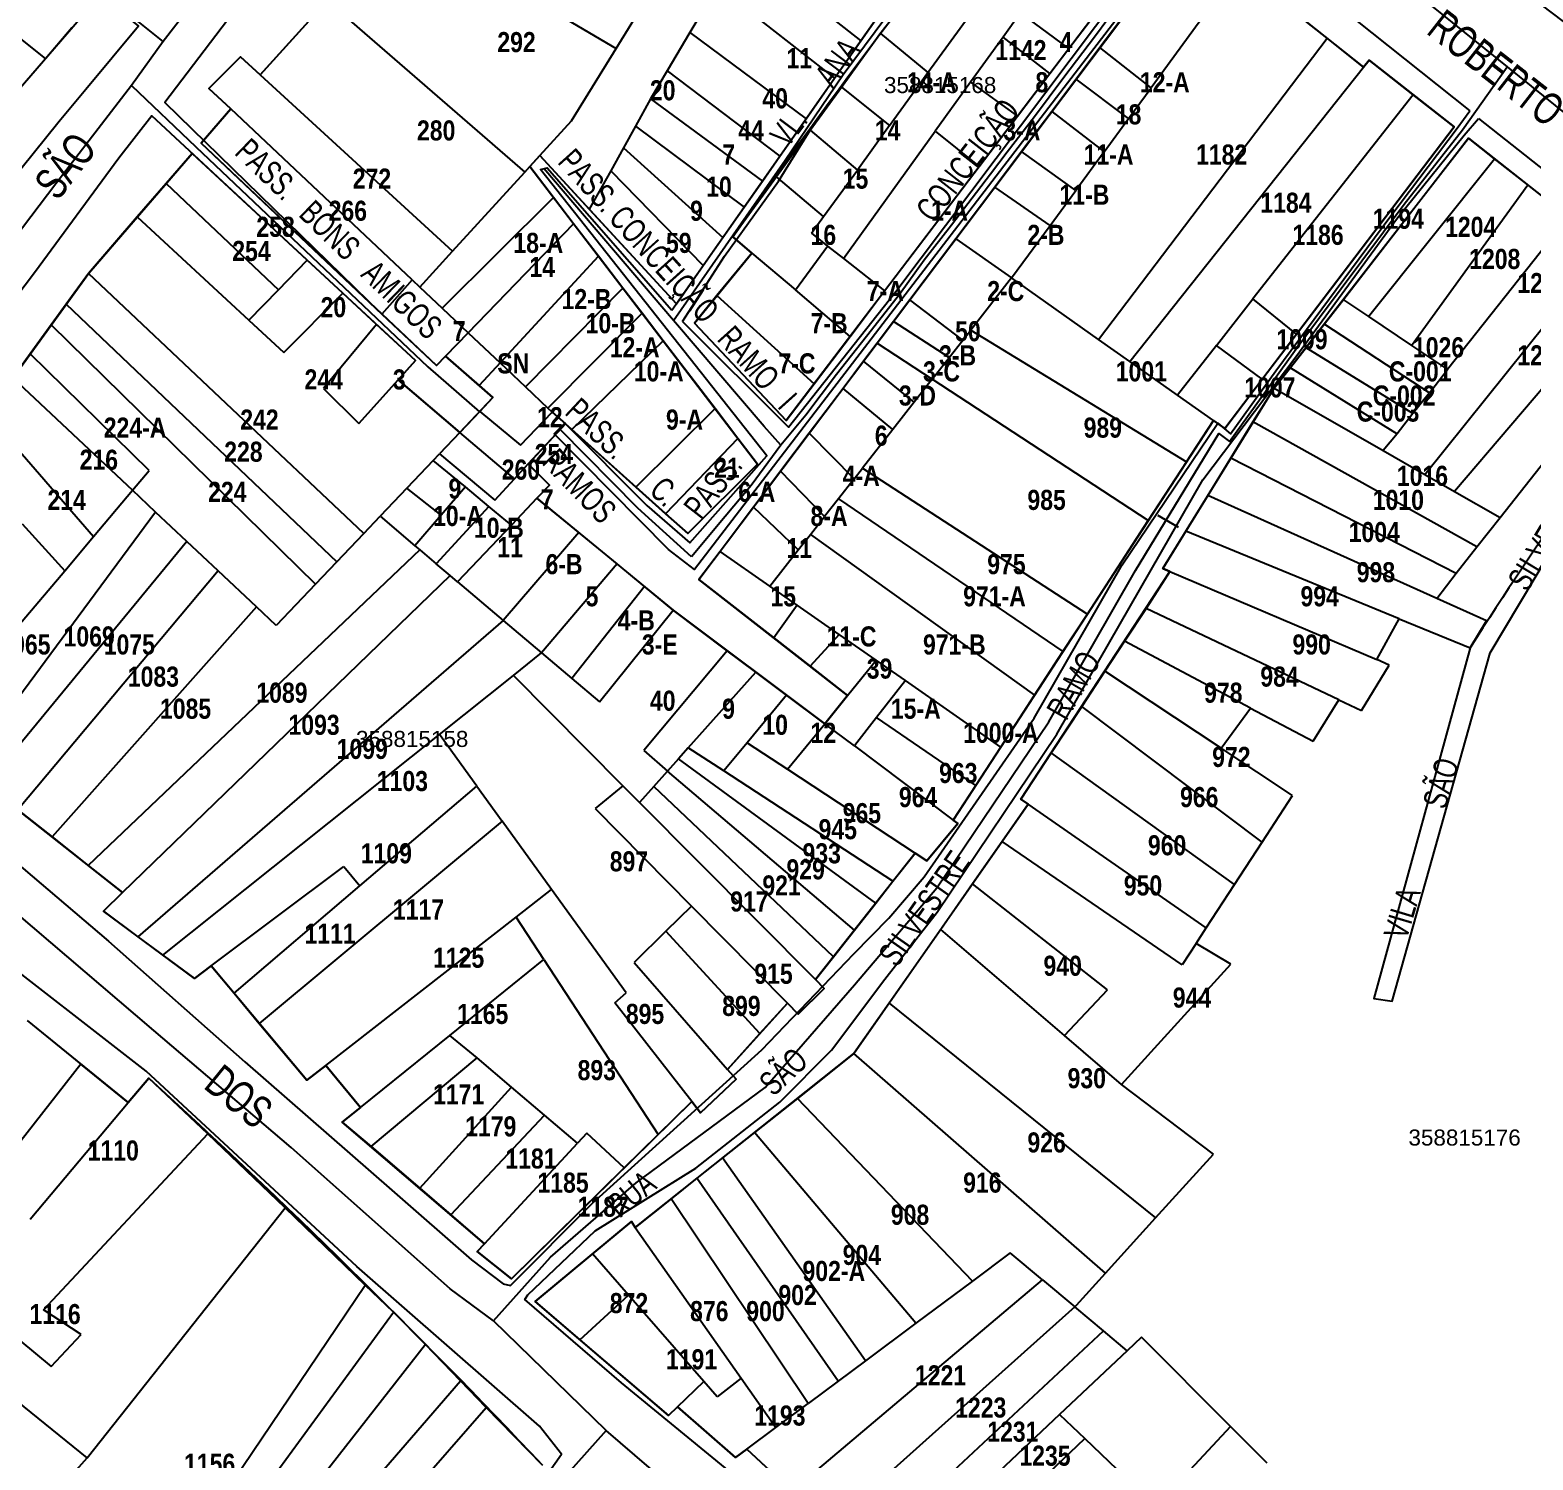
# Model space of a CAD drawing. Extents: x 199665 to 201826, y 4836581 to 4838476.
# Drawn here: x 201410.2 to 201597.4, y 4837371.7 to 4837549.7 of the extents above; entities that cross this region are included whole.
import ezdxf
from ezdxf.enums import TextEntityAlignment as Align

# ---------------------------------------------------------------- set-up
doc = ezdxf.new("R2010")
doc.units = 0
doc.header["$LTSCALE"] = 1.5
doc.header["$MEASUREMENT"] = 0
for name, color, linetype in [('CD-MALHA-LOTES', 40, 'CONTINUOUS'), ('CD_TXT_QUADRA', 7, 'CONTINUOUS'), ('RU-QUADRAS', 6, 'CONTINUOUS'), ('SV-EIXO-RUA-N-PAV', 6, 'CONTINUOUS'), ('SV-EIXO-RUA-PAV', 20, 'CONTINUOUS'), ('SV-RUA-NAO-PAV-S-GUIA-C-GUIA', 7, 'CONTINUOUS'), ('SV-RUA-PAVIM-S-GUIA-C-GUIA', 7, 'CONTINUOUS'), ('SV-TXT-RUA-N-PAV-S-GUIA-C-GUIA', 7, 'CONTINUOUS'), ('SV-TXT-RUA-PAV-S-GUIA-C-GUIA', 7, 'CONTINUOUS'), ('Th_NmrPort', 1, 'CONTINUOUS')]:
    doc.layers.add(name, color=color, linetype=linetype)
doc.styles.add('3588-15-2D_TXT$0$ARIAL', font='ARIAL.TTF')
doc.styles.add('ARIAL', font='ARIAL.TTF')
doc.styles.add('MONOTXT', font='ARIAL.TTF', dxfattribs={"height": 0.2})
doc.styles.get("Standard").update_dxf_attribs({"font": 'swisscbo.ttf'})

msp = doc.modelspace()

# ---------------------------------------------------------------- linework, layer by layer
at = {"layer": 'CD-MALHA-LOTES', "linetype": 'Continuous'}
for p, q in [((201537.63, 4837576.53), (201516.11, 4837549.28)), ((201454.92, 4837564.1), (201483.2, 4837547.4)), ((201412.16, 4837546.17), (201392.65, 4837561.66)), ((201554.6, 4837562.32), (201543.45, 4837547.52)), ((201499.29, 4837559.7), (201513.68, 4837548.36)), ((201560.74, 4837557.42), (201549.81, 4837542.52)), ((201571.73, 4837548.67), (201560.74, 4837557.42)), ((201522.04, 4837544.4), (201531.23, 4837557.06)), ((201494.95, 4837553.7), (201492.41, 4837549.4)), ((201495.9, 4837555.04), (201510.41, 4837543.7)), ((201539.59, 4837547.41), (201544.73, 4837554.16)), ((201446.93, 4837553), (201438.89, 4837544.11)), ((201447.2, 4837553.37), (201471.84, 4837532.02)), ((201513.68, 4837548.36), (201516.91, 4837552.97)), ((201533.57, 4837551.85), (201531.38, 4837548.8)), ((201539.59, 4837547.41), (201533.57, 4837551.85)), ((201412.16, 4837546.17), (201415.46, 4837550)), ((201483.2, 4837547.4), (201485.4, 4837550.97)), ((201492.41, 4837549.4), (201489.58, 4837544.61)), ((201492.41, 4837549.4), (201506.88, 4837538.66)), ((201510.41, 4837543.7), (201513.68, 4837548.36)), ((201516.11, 4837549.28), (201511.26, 4837542.6)), ((201516.11, 4837549.28), (201522.04, 4837544.4)), ((201531.38, 4837548.8), (201527.34, 4837543.2)), ((201537.22, 4837544.28), (201531.38, 4837548.8)), ((201543.27, 4837511.18), (201571.73, 4837548.67)), ((201576.26, 4837545.06), (201571.73, 4837548.67)), ((201408.76, 4837542.23), (201412.16, 4837546.17)), ((201436.45, 4837546.35), (201432.52, 4837542.44)), ((201438.89, 4837544.11), (201436.45, 4837546.35)), ((201477.65, 4837538.41), (201483.2, 4837547.4)), ((201537.22, 4837544.28), (201539.59, 4837547.41)), ((201543.45, 4837547.52), (201540.48, 4837543.58)), ((201549.81, 4837542.52), (201543.45, 4837547.52)), ((201489.58, 4837544.61), (201487.51, 4837541.14)), ((201489.58, 4837544.61), (201503.6, 4837534)), ((201517.26, 4837537.8), (201522.04, 4837544.4)), ((201533.19, 4837538.99), (201537.22, 4837544.28)), ((201547.16, 4837508.43), (201576.26, 4837545.06)), ((201576.98, 4837545.97), (201576.26, 4837545.06)), ((201582.45, 4837541.65), (201576.98, 4837545.97)), ((201432.52, 4837542.44), (201435.23, 4837539.88)), ((201438.89, 4837544.11), (201462.84, 4837522.15)), ((201506.88, 4837538.66), (201510.41, 4837543.7)), ((201511.26, 4837542.6), (201507.39, 4837537.25)), ((201511.26, 4837542.6), (201517.26, 4837537.8)), ((201527.34, 4837543.2), (201522.94, 4837537.09)), ((201527.34, 4837543.2), (201533.19, 4837538.99)), ((201540.48, 4837543.58), (201537.45, 4837539.56)), ((201546.99, 4837538.67), (201540.48, 4837543.58)), ((201546.99, 4837538.67), (201549.81, 4837542.52)), ((201487.51, 4837541.14), (201485.64, 4837537.73)), ((201487.51, 4837541.14), (201501.42, 4837530.88)), ((201582.45, 4837541.65), (201562.49, 4837516.22)), ((201587.54, 4837537.64), (201582.45, 4837541.65)), ((201435.23, 4837539.88), (201431.54, 4837535.62)), ((201457.8, 4837518.59), (201435.23, 4837539.88)), ((201503.6, 4837534), (201506.88, 4837538.66)), ((201528.42, 4837532.71), (201533.19, 4837538.99)), ((201537.45, 4837539.56), (201533.68, 4837534.56)), ((201537.45, 4837539.56), (201543.96, 4837534.54)), ((201543.96, 4837534.54), (201546.99, 4837538.67)), ((201473.7, 4837534.07), (201477.65, 4837538.41)), ((201485.64, 4837537.73), (201484.14, 4837535.04)), ((201485.64, 4837537.73), (201499.15, 4837527.64)), ((201507.39, 4837537.25), (201503.16, 4837531.42)), ((201507.39, 4837537.25), (201513.25, 4837532.27)), ((201511.52, 4837521.25), (201522.94, 4837537.09)), ((201517.26, 4837537.8), (201513.25, 4837532.27)), ((201522.94, 4837537.09), (201528.42, 4837532.71)), ((201567.92, 4837511.84), (201587.54, 4837537.64)), ((201431.54, 4837535.62), (201454.06, 4837514.34)), ((201484.14, 4837535.04), (201482.55, 4837532.19)), ((201484.14, 4837535.04), (201496.5, 4837523.87)), ((201589.34, 4837536.23), (201573.76, 4837516.13)), ((201592.57, 4837533.68), (201589.34, 4837536.23)), ((201430.44, 4837534.34), (201427.19, 4837530.59)), ((201444.76, 4837521.06), (201430.44, 4837534.34)), ((201472.45, 4837532.69), (201473.7, 4837534.07)), ((201473.7, 4837534.07), (201479.87, 4837527.38)), ((201501.42, 4837530.88), (201503.6, 4837534)), ((201533.68, 4837534.56), (201530.35, 4837530.14)), ((201540.44, 4837529.73), (201533.68, 4837534.56)), ((201543.96, 4837534.54), (201540.44, 4837529.73)), ((201576.9, 4837514.03), (201592.57, 4837533.68)), ((201596.73, 4837530.41), (201592.57, 4837533.68)), ((201462.84, 4837522.15), (201471.84, 4837532.02)), ((201471.84, 4837532.02), (201472.45, 4837532.69)), ((201475.42, 4837528.83), (201472.45, 4837532.69)), ((201482.55, 4837532.19), (201479.87, 4837527.38)), ((201482.55, 4837532.19), (201494.06, 4837520.39)), ((201503.16, 4837531.42), (201497.75, 4837523.96)), ((201509.05, 4837526.49), (201503.16, 4837531.42)), ((201509.05, 4837526.49), (201513.25, 4837532.27)), ((201516.63, 4837517.21), (201528.42, 4837532.71)), ((201427.19, 4837530.59), (201423.59, 4837526.43)), ((201427.19, 4837530.59), (201441.16, 4837517.35)), ((201499.15, 4837527.64), (201501.42, 4837530.88)), ((201530.35, 4837530.14), (201525.51, 4837523.72)), ((201537.24, 4837525.36), (201530.35, 4837530.14)), ((201537.24, 4837525.36), (201540.44, 4837529.73)), ((201582.26, 4837510.43), (201596.73, 4837530.41)), ((201601.76, 4837526.44), (201596.73, 4837530.41)), ((201461.54, 4837515.07), (201475.42, 4837528.83)), ((201477.92, 4837525.57), (201475.42, 4837528.83)), ((201496.5, 4837523.87), (201499.15, 4837527.64)), ((201423.59, 4837526.43), (201417.51, 4837519.39)), ((201423.59, 4837526.43), (201437.49, 4837513.57)), ((201464.78, 4837512), (201477.92, 4837525.57)), ((201481, 4837521.54), (201477.92, 4837525.57)), ((201479.87, 4837527.38), (201490.72, 4837515.62)), ((201507.54, 4837524.4), (201509.05, 4837526.49)), ((201494.06, 4837520.39), (201496.5, 4837523.87)), ((201497.75, 4837523.96), (201500.12, 4837521.94)), ((201507.54, 4837524.4), (201509.55, 4837522.81)), ((201525.51, 4837523.72), (201519.8, 4837516.13)), ((201525.51, 4837523.72), (201532.44, 4837518.83)), ((201532.44, 4837518.83), (201537.24, 4837525.36)), ((201600.98, 4837525.45), (201586.74, 4837507.43)), ((201458.77, 4837517.68), (201462.84, 4837522.15)), ((201500.12, 4837521.94), (201495.77, 4837516.64)), ((201500.12, 4837521.94), (201505.53, 4837517.34)), ((201505.53, 4837517.34), (201509.55, 4837522.81)), ((201509.55, 4837522.81), (201511.52, 4837521.25)), ((201583.88, 4837494.38), (201605.97, 4837521.88)), ((201441.16, 4837517.35), (201444.76, 4837521.06)), ((201449.2, 4837516.93), (201444.76, 4837521.06)), ((201468.77, 4837508.25), (201481, 4837521.54)), ((201484.03, 4837517.58), (201481, 4837521.54)), ((201490.72, 4837515.62), (201494.06, 4837520.39)), ((201511.52, 4837521.25), (201516.63, 4837517.21)), ((201417.51, 4837519.39), (201414.73, 4837515.56)), ((201451.79, 4837487.02), (201417.51, 4837519.39)), ((201457.8, 4837518.59), (201454.06, 4837514.34)), ((201457.8, 4837518.59), (201458.77, 4837517.68)), ((201532.44, 4837518.83), (201527.37, 4837512.35)), ((201543.27, 4837511.18), (201532.44, 4837518.83)), ((201610.25, 4837518.82), (201587.59, 4837492.25)), ((201437.49, 4837513.57), (201441.16, 4837517.35)), ((201441.84, 4837509.55), (201449.2, 4837516.93)), ((201453.38, 4837513.05), (201449.2, 4837516.93)), ((201458.77, 4837517.68), (201461.54, 4837515.07)), ((201484.03, 4837517.58), (201471.91, 4837505.28)), ((201486.45, 4837514.43), (201484.03, 4837517.58)), ((201495.77, 4837516.64), (201492.95, 4837513.2)), ((201495.77, 4837516.64), (201507.85, 4837505.66)), ((201512.34, 4837511.56), (201505.53, 4837517.34)), ((201512.34, 4837511.56), (201516.63, 4837517.21)), ((201557.95, 4837510.43), (201562.49, 4837516.22)), ((201567.92, 4837511.84), (201562.49, 4837516.22)), ((201414.73, 4837515.56), (201412.87, 4837512.99)), ((201414.73, 4837515.56), (201448.42, 4837483.48)), ((201454.06, 4837514.34), (201460.84, 4837507.93)), ((201461.54, 4837515.07), (201464.78, 4837512)), ((201474.73, 4837502.62), (201486.45, 4837514.43)), ((201489.08, 4837511), (201486.45, 4837514.43)), ((201519.8, 4837516.13), (201517.76, 4837513.43)), ((201526.39, 4837511.1), (201519.8, 4837516.13)), ((201573.76, 4837516.13), (201571.39, 4837513.07)), ((201573.76, 4837516.13), (201576.9, 4837514.03)), ((201412.87, 4837512.99), (201410.25, 4837509.38)), ((201412.87, 4837512.99), (201445.77, 4837480.7)), ((201437.49, 4837513.57), (201441.84, 4837509.55)), ((201453.38, 4837513.05), (201446.79, 4837505.07)), ((201458.25, 4837508.54), (201453.38, 4837513.05)), ((201492.95, 4837513.2), (201504.37, 4837501.08)), ((201517.76, 4837513.43), (201515.72, 4837510.72)), ((201524.69, 4837508.93), (201517.76, 4837513.43)), ((201571.39, 4837513.07), (201569.13, 4837510.15)), ((201571.39, 4837513.07), (201584.46, 4837504.53)), ((201576.9, 4837514.03), (201582.26, 4837510.43)), ((201464.78, 4837512), (201461.98, 4837509.11)), ((201464.78, 4837512), (201468.77, 4837508.25)), ((201489.08, 4837511), (201477.69, 4837499.96)), ((201495.54, 4837502.56), (201489.08, 4837511)), ((201507.85, 4837505.66), (201512.34, 4837511.56)), ((201515.72, 4837510.72), (201514.03, 4837508.48)), ((201515.72, 4837510.72), (201522.57, 4837506.24)), ((201524.69, 4837508.93), (201526.39, 4837511.1)), ((201526.39, 4837511.1), (201527.37, 4837512.35)), ((201527.37, 4837512.35), (201554.24, 4837495.94)), ((201547.16, 4837508.43), (201543.27, 4837511.18)), ((201563.66, 4837506.23), (201567.92, 4837511.84)), ((201410.25, 4837509.38), (201408.1, 4837506.4)), ((201425.07, 4837494.86), (201410.25, 4837509.38)), ((201460.84, 4837507.93), (201461.98, 4837509.11)), ((201461.98, 4837509.11), (201466.18, 4837505.44)), ((201522.57, 4837506.24), (201524.69, 4837508.93)), ((201557.95, 4837510.43), (201553.09, 4837504.24)), ((201563.66, 4837506.23), (201557.95, 4837510.43)), ((201569.13, 4837510.15), (201567.18, 4837507.64)), ((201582.41, 4837501.94), (201569.13, 4837510.15)), ((201582.26, 4837510.43), (201586.74, 4837507.43)), ((201456.09, 4837506.16), (201458.25, 4837508.54)), ((201468.77, 4837508.25), (201466.18, 4837505.44)), ((201468.77, 4837508.25), (201471.91, 4837505.28)), ((201514.03, 4837508.48), (201511.48, 4837505.09)), ((201520.33, 4837503.38), (201514.03, 4837508.48)), ((201553.09, 4837504.24), (201547.16, 4837508.43)), ((201567.18, 4837507.64), (201565.13, 4837505.13)), ((201567.18, 4837507.64), (201580.44, 4837499.44)), ((201584.46, 4837504.53), (201586.74, 4837507.43)), ((201408.1, 4837506.4), (201422.99, 4837492.4)), ((201446.79, 4837505.07), (201451.16, 4837500.72)), ((201451.16, 4837500.72), (201456.09, 4837506.16)), ((201463.76, 4837499.6), (201456.09, 4837506.16)), ((201466.18, 4837505.44), (201467.88, 4837503.94)), ((201471.91, 4837505.28), (201474.73, 4837502.62)), ((201504.37, 4837501.08), (201507.85, 4837505.66)), ((201511.48, 4837505.09), (201507.26, 4837499.5)), ((201517.66, 4837499.96), (201511.48, 4837505.09)), ((201522.57, 4837506.24), (201520.33, 4837503.38)), ((201549.47, 4837488.63), (201522.57, 4837506.24)), ((201558.98, 4837500.08), (201563.66, 4837506.23)), ((201565.13, 4837505.13), (201562.49, 4837500.91)), ((201565.13, 4837505.13), (201578.71, 4837497.34)), ((201467.88, 4837503.94), (201466.23, 4837502.21)), ((201520.33, 4837503.38), (201517.66, 4837499.96)), ((201557.58, 4837501.07), (201553.09, 4837504.24)), ((201584.46, 4837504.53), (201582.41, 4837501.94)), ((201404.91, 4837501.87), (201418.13, 4837486.66)), ((201466.23, 4837502.21), (201463.76, 4837499.6)), ((201466.23, 4837502.21), (201471.31, 4837498.02)), ((201471.31, 4837498.02), (201475.26, 4837502.14)), ((201475.26, 4837502.14), (201474.73, 4837502.62)), ((201475.26, 4837502.14), (201476.89, 4837500.68)), ((201495.54, 4837502.56), (201485.68, 4837492.78)), ((201498.38, 4837498.86), (201495.54, 4837502.56)), ((201582.41, 4837501.94), (201580.44, 4837499.44)), ((201463.76, 4837499.6), (201461.22, 4837496.94)), ((201470.54, 4837493.81), (201463.76, 4837499.6)), ((201472.26, 4837495.68), (201476.89, 4837500.68)), ((201476.89, 4837500.68), (201477.69, 4837499.96)), ((201477.69, 4837499.96), (201485.68, 4837492.78)), ((201507.26, 4837499.5), (201503.69, 4837494.76)), ((201507.26, 4837499.5), (201512.84, 4837493.83)), ((201517.66, 4837499.96), (201513.89, 4837495.16)), ((201554.24, 4837495.94), (201557.58, 4837501.07)), ((201557.58, 4837501.07), (201558.98, 4837500.08)), ((201562.49, 4837500.91), (201559.74, 4837496.44)), ((201590.37, 4837485.37), (201562.49, 4837500.91)), ((201580.44, 4837499.44), (201578.71, 4837497.34)), ((201498.38, 4837498.86), (201489.36, 4837489.48)), ((201500.82, 4837495.67), (201498.38, 4837498.86)), ((201593.28, 4837488.99), (201601.36, 4837499.24)), ((201460.44, 4837496.12), (201457.14, 4837492.65)), ((201460.44, 4837496.12), (201461.22, 4837496.94)), ((201464.45, 4837492.81), (201460.44, 4837496.12)), ((201461.22, 4837496.94), (201468.11, 4837491.18)), ((201470.54, 4837493.81), (201472.26, 4837495.68)), ((201474.9, 4837493.05), (201472.26, 4837495.68)), ((201492.12, 4837487.01), (201500.82, 4837495.67)), ((201554.24, 4837495.94), (201549.47, 4837488.63)), ((201559.74, 4837496.44), (201556.89, 4837491.75)), ((201559.74, 4837496.44), (201587.79, 4837482.09)), ((201578.71, 4837497.34), (201583.88, 4837494.38)), ((201422.99, 4837492.4), (201425.07, 4837494.86)), ((201468.11, 4837491.18), (201470.54, 4837493.81)), ((201503.69, 4837494.76), (201500.32, 4837490.29)), ((201509.17, 4837489.15), (201503.69, 4837494.76)), ((201512.84, 4837493.83), (201510.89, 4837491.35)), ((201512.84, 4837493.83), (201513.89, 4837495.16)), ((201513.89, 4837495.16), (201541.89, 4837476.98)), ((201583.88, 4837494.38), (201587.59, 4837492.25)), ((201418.13, 4837486.66), (201422.99, 4837492.4)), ((201425.88, 4837489.68), (201422.99, 4837492.4)), ((201457.14, 4837492.65), (201453.82, 4837489.16)), ((201461.43, 4837489.28), (201457.14, 4837492.65)), ((201464.45, 4837492.81), (201461.43, 4837489.28)), ((201467.38, 4837490.38), (201464.45, 4837492.81)), ((201473.36, 4837491.43), (201474.9, 4837493.05)), ((201485.68, 4837492.78), (201489.36, 4837489.48)), ((201587.59, 4837492.25), (201593.28, 4837488.99)), ((201467.38, 4837490.38), (201460.79, 4837483.26)), ((201470.17, 4837488.07), (201467.38, 4837490.38)), ((201473.36, 4837491.43), (201470.17, 4837488.07)), ((201478.59, 4837487.13), (201473.36, 4837491.43)), ((201500.32, 4837490.29), (201496.17, 4837484.77)), ((201505.89, 4837484.97), (201500.32, 4837490.29)), ((201510.89, 4837491.35), (201509.17, 4837489.15)), ((201510.89, 4837491.35), (201538.85, 4837472.32)), ((201556.89, 4837491.75), (201554.15, 4837487.29)), ((201585.41, 4837478.93), (201556.89, 4837491.75)), ((201425.88, 4837489.68), (201402.24, 4837457.71)), ((201409.25, 4837488.23), (201414.59, 4837482.35)), ((201429.78, 4837486.02), (201425.88, 4837489.68)), ((201451.79, 4837487.02), (201453.82, 4837489.16)), ((201453.82, 4837489.16), (201458.17, 4837485.47)), ((201461.43, 4837489.28), (201458.17, 4837485.47)), ((201489.36, 4837489.48), (201492.12, 4837487.01)), ((201507.41, 4837486.9), (201509.17, 4837489.15)), ((201541.89, 4837476.98), (201549.47, 4837488.63)), ((201590.37, 4837485.37), (201593.28, 4837488.99)), ((201414.59, 4837482.35), (201418.13, 4837486.66)), ((201448.42, 4837483.48), (201451.79, 4837487.02)), ((201470.17, 4837488.07), (201463.46, 4837481)), ((201478.59, 4837487.13), (201469.16, 4837476.18)), ((201483.35, 4837483.22), (201478.59, 4837487.13)), ((201505.89, 4837484.97), (201507.41, 4837486.9)), ((201507.41, 4837486.9), (201535.3, 4837466.88)), ((201554.15, 4837487.29), (201551.26, 4837482.67)), ((201580.72, 4837476.4), (201554.15, 4837487.29)), ((201429.78, 4837486.02), (201404.78, 4837455.71)), ((201458.77, 4837484.97), (201417.48, 4837445.69)), ((201433.66, 4837482.37), (201429.78, 4837486.02)), ((201458.17, 4837485.47), (201458.77, 4837484.97)), ((201458.77, 4837484.97), (201460.79, 4837483.26)), ((201496.17, 4837484.77), (201493.53, 4837481.28)), ((201502.36, 4837480.46), (201496.17, 4837484.77)), ((201502.36, 4837480.46), (201505.89, 4837484.97)), ((201587.79, 4837482.09), (201590.37, 4837485.37)), ((201445.77, 4837480.7), (201448.42, 4837483.48)), ((201462.55, 4837481.77), (201460.79, 4837483.26)), ((201483.35, 4837483.22), (201473.93, 4837472.15)), ((201486.73, 4837480.43), (201483.35, 4837483.22)), ((201551.26, 4837482.67), (201552.15, 4837482.29)), ((201397.07, 4837461.79), (201414.59, 4837482.35)), ((201433.66, 4837482.37), (201408.72, 4837452.6)), ((201462.55, 4837481.77), (201421.76, 4837442.32)), ((201438.43, 4837477.88), (201433.66, 4837482.37)), ((201445.77, 4837480.7), (201440.89, 4837475.57)), ((201463.46, 4837481), (201462.55, 4837481.77)), ((201463.46, 4837481), (201469.16, 4837476.18)), ((201493.53, 4837481.28), (201502.83, 4837474.03)), ((201552.15, 4837482.29), (201549.19, 4837477.66)), ((201552.15, 4837482.29), (201577.93, 4837471.34)), ((201585.41, 4837478.93), (201587.79, 4837482.09)), ((201486.73, 4837480.43), (201477.69, 4837468.97)), ((201490.33, 4837477.47), (201486.73, 4837480.43)), ((201505.76, 4837478.09), (201502.36, 4837480.46)), ((201591.59, 4837476.16), (201585.41, 4837478.93)), ((201438.43, 4837477.88), (201413, 4837449.23)), ((201440.89, 4837475.57), (201438.43, 4837477.88)), ((201481.16, 4837466.04), (201490.33, 4837477.47)), ((201497.04, 4837472.42), (201490.33, 4837477.47)), ((201505.76, 4837478.09), (201502.83, 4837474.03)), ((201511, 4837474.44), (201505.76, 4837478.09)), ((201538.85, 4837472.32), (201541.89, 4837476.98)), ((201549.19, 4837477.66), (201546.52, 4837473.6)), ((201573.21, 4837466.3), (201549.19, 4837477.66)), ((201469.16, 4837476.18), (201423.68, 4837436.81)), ((201469.16, 4837476.18), (201473.93, 4837472.15)), ((201577.93, 4837471.34), (201580.72, 4837476.4)), ((201580.72, 4837476.4), (201589.53, 4837472.79)), ((201589.53, 4837472.79), (201591.59, 4837476.16)), ((201502.83, 4837474.03), (201507.37, 4837470.48)), ((201511, 4837474.44), (201507.37, 4837470.48)), ((201515.59, 4837471.24), (201511, 4837474.44)), ((201546.52, 4837473.6), (201544.07, 4837469.88)), ((201562.2, 4837465.29), (201546.52, 4837473.6)), ((201470.42, 4837469.33), (201473.93, 4837472.15)), ((201473.93, 4837472.15), (201477.69, 4837468.97)), ((201497.04, 4837472.42), (201486.68, 4837460)), ((201500.59, 4837469.76), (201497.04, 4837472.42)), ((201535.3, 4837466.88), (201538.85, 4837472.32)), ((201579.46, 4837470.63), (201577.93, 4837471.34)), ((201492.2, 4837460.35), (201500.59, 4837469.76)), ((201504.43, 4837466.89), (201500.59, 4837469.76)), ((201507.37, 4837470.48), (201512.03, 4837466.85)), ((201512.03, 4837466.85), (201515.59, 4837471.24)), ((201519.23, 4837468.7), (201515.59, 4837471.24)), ((201544.07, 4837469.88), (201541.18, 4837465.48)), ((201558.53, 4837460.28), (201544.07, 4837469.88)), ((201576.01, 4837464.98), (201579.46, 4837470.63)), ((201461.22, 4837462), (201470.42, 4837469.33)), ((201484.06, 4837455.6), (201470.42, 4837469.33)), ((201477.69, 4837468.97), (201481.16, 4837466.04)), ((201519.23, 4837468.7), (201515.64, 4837464.1)), ((201531.1, 4837460.43), (201519.23, 4837468.7)), ((201504.43, 4837466.89), (201499.53, 4837460.97)), ((201509.18, 4837463.33), (201504.43, 4837466.89)), ((201512.03, 4837466.85), (201509.18, 4837463.33)), ((201531.1, 4837460.43), (201535.3, 4837466.88)), ((201569.99, 4837461.17), (201573.21, 4837466.3)), ((201573.21, 4837466.3), (201576.01, 4837464.98)), ((201515.64, 4837464.1), (201512.88, 4837460.56)), ((201527.99, 4837455.65), (201515.64, 4837464.1)), ((201541.18, 4837465.48), (201537.38, 4837459.7)), ((201563.65, 4837448.6), (201541.18, 4837465.48)), ((201558.53, 4837460.28), (201562.2, 4837465.29)), ((201562.2, 4837465.29), (201569.99, 4837461.17)), ((201426.76, 4837434.53), (201461.22, 4837462)), ((201465.87, 4837455.56), (201461.22, 4837462)), ((201504.56, 4837457.66), (201509.18, 4837463.33)), ((201512.88, 4837460.56), (201509.18, 4837463.33)), ((201492.2, 4837460.35), (201490.96, 4837458.96)), ((201496.62, 4837457.47), (201492.2, 4837460.35)), ((201499.53, 4837460.97), (201496.62, 4837457.47)), ((201499.53, 4837460.97), (201504.56, 4837457.66)), ((201512.88, 4837460.56), (201525.18, 4837451.34)), ((201527.99, 4837455.65), (201531.1, 4837460.43)), ((201567.41, 4837454.39), (201558.53, 4837460.28)), ((201486.68, 4837460), (201489.6, 4837457.43)), ((201490.96, 4837458.96), (201489.6, 4837457.43)), ((201515.54, 4837441.01), (201490.96, 4837458.96)), ((201537.38, 4837459.7), (201533.59, 4837453.94)), ((201560.21, 4837443.32), (201537.38, 4837459.7)), ((201487.9, 4837455.52), (201489.6, 4837457.43)), ((201512.88, 4837437.63), (201489.6, 4837457.43)), ((201517.67, 4837443.72), (201496.62, 4837457.47)), ((201504.56, 4837457.66), (201520.43, 4837447.21)), ((201451.32, 4837443.15), (201465.87, 4837455.56)), ((201465.87, 4837455.56), (201469.02, 4837451.21)), ((201484.06, 4837455.6), (201480.59, 4837452.76)), ((201486.12, 4837453.53), (201484.06, 4837455.6)), ((201487.9, 4837455.52), (201486.12, 4837453.53)), ((201510.27, 4837434.32), (201487.9, 4837455.52)), ((201525.18, 4837451.34), (201527.99, 4837455.65)), ((201408.72, 4837452.6), (201413, 4837449.23)), ((201480.59, 4837452.76), (201492.6, 4837440.61)), ((201508.02, 4837431.47), (201486.12, 4837453.53)), ((201534.52, 4837453.3), (201531.29, 4837448.68)), ((201533.59, 4837453.94), (201534.52, 4837453.3)), ((201556.68, 4837437.9), (201534.52, 4837453.3)), ((201563.65, 4837448.6), (201567.41, 4837454.39)), ((201469.02, 4837451.21), (201438.77, 4837426.03)), ((201475.18, 4837442.68), (201469.02, 4837451.21)), ((201521.89, 4837446.25), (201525.75, 4837450.92)), ((201525.75, 4837450.92), (201525.18, 4837451.34)), ((201413, 4837449.23), (201417.48, 4837445.69)), ((201517.67, 4837443.72), (201520.43, 4837447.21)), ((201520.43, 4837447.21), (201521.89, 4837446.25)), ((201531.29, 4837448.68), (201527.59, 4837443.39)), ((201553.68, 4837433.31), (201531.29, 4837448.68)), ((201560.21, 4837443.32), (201563.65, 4837448.6)), ((201417.48, 4837445.69), (201421.76, 4837442.32)), ((201432.8, 4837433.18), (201449.3, 4837445.57)), ((201449.3, 4837445.57), (201451.32, 4837443.15)), ((201515.54, 4837441.01), (201517.67, 4837443.72)), ((201527.59, 4837443.39), (201523.63, 4837437.73)), ((201544.4, 4837430.21), (201527.59, 4837443.39)), ((201556.68, 4837437.9), (201560.21, 4837443.32)), ((201421.76, 4837442.32), (201419.37, 4837440.01)), ((201435.64, 4837429.78), (201451.32, 4837443.15)), ((201470.77, 4837439.25), (201475.18, 4837442.68)), ((201484.45, 4837429.84), (201475.18, 4837442.68)), ((201419.37, 4837440.01), (201423.68, 4837436.81)), ((201492.6, 4837440.61), (201489.42, 4837437.5)), ((201504.54, 4837428.54), (201492.6, 4837440.61)), ((201512.88, 4837437.63), (201515.54, 4837441.01)), ((201447.07, 4837420.8), (201470.77, 4837439.25)), ((201474.22, 4837433.96), (201470.77, 4837439.25)), ((201510.27, 4837434.32), (201512.88, 4837437.63)), ((201523.63, 4837437.73), (201517.21, 4837428.55)), ((201539.04, 4837424.51), (201523.63, 4837437.73)), ((201555.42, 4837435.97), (201556.68, 4837437.9)), ((201423.68, 4837436.81), (201426.76, 4837434.53)), ((201489.42, 4837437.5), (201485.45, 4837433.61)), ((201501.11, 4837424.75), (201489.42, 4837437.5)), ((201555.42, 4837435.97), (201553.68, 4837433.31)), ((201559.75, 4837433.41), (201555.42, 4837435.97)), ((201426.76, 4837434.53), (201430.7, 4837431.61)), ((201462.51, 4837424.52), (201474.22, 4837433.96)), ((201474.22, 4837433.96), (201488.45, 4837412.18)), ((201508.02, 4837431.47), (201510.27, 4837434.32)), ((201430.7, 4837431.61), (201432.8, 4837433.18)), ((201432.8, 4837433.18), (201435.64, 4837429.78)), ((201485.45, 4837433.61), (201497.07, 4837420.28)), ((201546.13, 4837418.43), (201559.75, 4837433.41)), ((201505.89, 4837427.17), (201509.11, 4837430.38)), ((201509.11, 4837430.38), (201508.02, 4837431.47)), ((201539.04, 4837424.51), (201544.4, 4837430.21)), ((201435.64, 4837429.78), (201438.77, 4837426.03)), ((201483.06, 4837428.57), (201484.45, 4837429.84)), ((201492.62, 4837416.29), (201483.06, 4837428.57)), ((201501.11, 4837424.75), (201504.54, 4837428.54)), ((201504.54, 4837428.54), (201505.89, 4837427.17)), ((201517.21, 4837428.55), (201512.82, 4837422.28)), ((201517.21, 4837428.55), (201550.38, 4837401.81)), ((201409.9, 4837426.37), (201416.55, 4837420.94)), ((201438.77, 4837426.03), (201444.69, 4837418.95)), ((201451.39, 4837415.56), (201462.51, 4837424.52)), ((201465.92, 4837421.72), (201462.51, 4837424.52)), ((201497.07, 4837420.28), (201501.11, 4837424.75)), ((201546.13, 4837418.43), (201539.04, 4837424.51)), ((201416.55, 4837420.94), (201404.91, 4837406.07)), ((201422.47, 4837416.17), (201416.55, 4837420.94)), ((201444.69, 4837418.95), (201447.07, 4837420.8)), ((201447.07, 4837420.8), (201451.39, 4837415.56)), ((201452.73, 4837410.7), (201465.92, 4837421.72)), ((201470.2, 4837418.07), (201465.92, 4837421.72)), ((201512.82, 4837422.28), (201505.78, 4837416.69)), ((201544.15, 4837394.93), (201512.82, 4837422.28)), ((201425.04, 4837419.21), (201422.47, 4837416.17)), ((201432.39, 4837412.27), (201425.04, 4837419.21)), ((201493.71, 4837414.89), (201498.14, 4837419.06)), ((201498.14, 4837419.06), (201497.07, 4837420.28)), ((201458.76, 4837405.51), (201470.2, 4837418.07)), ((201474.3, 4837414.6), (201470.2, 4837418.07)), ((201557.57, 4837409.76), (201546.13, 4837418.43)), ((201410.24, 4837401.66), (201422.47, 4837416.17)), ((201451.39, 4837415.56), (201449.12, 4837413.73)), ((201488.45, 4837412.18), (201492.62, 4837416.29)), ((201492.62, 4837416.29), (201493.71, 4837414.89)), ((201505.78, 4837416.69), (201500.44, 4837412.44)), ((201527.59, 4837393.94), (201505.78, 4837416.69)), ((201449.12, 4837413.73), (201452.73, 4837410.7)), ((201462.65, 4837402.18), (201474.3, 4837414.6)), ((201478.41, 4837411.13), (201474.3, 4837414.6)), ((201411.91, 4837390.38), (201432.39, 4837412.27)), ((201442.02, 4837403.06), (201432.39, 4837412.27)), ((201479.56, 4837412.36), (201478.41, 4837411.13)), ((201484.23, 4837408.02), (201479.56, 4837412.36)), ((201484.23, 4837408.02), (201488.45, 4837412.18)), ((201500.44, 4837412.44), (201496.44, 4837409.27)), ((201520.53, 4837388.68), (201500.44, 4837412.44)), ((201452.73, 4837410.7), (201458.76, 4837405.51)), ((201466.82, 4837398.58), (201478.41, 4837411.13)), ((201550.38, 4837401.81), (201557.57, 4837409.76)), ((201470.2, 4837394.2), (201484.23, 4837408.02)), ((201496.44, 4837409.27), (201493.28, 4837406.76)), ((201514.24, 4837384), (201496.44, 4837409.27)), ((201493.28, 4837406.76), (201490.05, 4837404.19)), ((201510.87, 4837381.49), (201493.28, 4837406.76)), ((201458.76, 4837405.51), (201462.65, 4837402.18)), ((201490.05, 4837404.19), (201485.57, 4837400.63)), ((201507.14, 4837378.71), (201490.05, 4837404.19)), ((201417.37, 4837371.92), (201442.02, 4837403.06)), ((201451.97, 4837393.45), (201442.02, 4837403.06)), ((201462.65, 4837402.18), (201466.82, 4837398.58)), ((201485.11, 4837401.35), (201480.28, 4837397.33)), ((201485.57, 4837400.63), (201485.11, 4837401.35)), ((201485.57, 4837400.63), (201498.78, 4837381.84)), ((201544.15, 4837394.93), (201550.38, 4837401.81)), ((201466.82, 4837398.58), (201465.93, 4837397.61)), ((201465.93, 4837397.61), (201470.2, 4837394.2)), ((201480.28, 4837397.33), (201473.14, 4837391.38)), ((201484.74, 4837392.2), (201480.28, 4837397.33)), ((201532.29, 4837397.44), (201527.59, 4837393.94)), ((201536.28, 4837394.11), (201532.29, 4837397.44)), ((201540.55, 4837390.95), (201544.15, 4837394.93)), ((201432.68, 4837364.86), (201451.97, 4837393.45)), ((201455.51, 4837390.07), (201451.97, 4837393.45)), ((201505.11, 4837367.79), (201536.28, 4837394.11)), ((201527.59, 4837393.94), (201520.53, 4837388.68)), ((201536.28, 4837394.11), (201540.31, 4837390.74)), ((201473.14, 4837391.38), (201478.68, 4837386.64)), ((201478.68, 4837386.64), (201484.74, 4837392.2)), ((201494.13, 4837381.42), (201484.74, 4837392.2)), ((201540.31, 4837390.74), (201540.55, 4837390.95)), ((201416.61, 4837387.28), (201411.91, 4837390.38)), ((201424.56, 4837347.83), (201455.51, 4837390.07)), ((201459.47, 4837386.06), (201455.51, 4837390.07)), ((201540.31, 4837390.74), (201509.78, 4837363.44)), ((201543.91, 4837387.73), (201540.31, 4837390.74)), ((201412.88, 4837383.3), (201416.61, 4837387.28)), ((201513.8, 4837359.7), (201543.91, 4837387.73)), ((201520.53, 4837388.68), (201514.24, 4837384)), ((201546.84, 4837385.27), (201543.91, 4837387.73)), ((201408.99, 4837386.55), (201412.88, 4837383.3)), ((201459.47, 4837386.06), (201429.58, 4837347.77)), ((201463.85, 4837381.52), (201459.47, 4837386.06)), ((201478.68, 4837386.64), (201489.73, 4837377.2)), ((201546.84, 4837385.27), (201538.42, 4837377.33)), ((201548.62, 4837386.95), (201546.84, 4837385.27)), ((201559.72, 4837375.83), (201548.62, 4837386.95)), ((201514.24, 4837384), (201510.87, 4837381.49)), ((201417.37, 4837371.92), (201404.77, 4837382.12)), ((201443.01, 4837357.47), (201463.85, 4837381.52)), ((201467.04, 4837378.19), (201463.85, 4837381.52)), ((201498.78, 4837381.84), (201495.79, 4837379.51)), ((201498.78, 4837381.84), (201503.09, 4837375.69)), ((201510.87, 4837381.49), (201507.14, 4837378.71)), ((201490.85, 4837378.27), (201494.13, 4837381.42)), ((201495.79, 4837379.51), (201494.13, 4837381.42)), ((201456.53, 4837366.22), (201467.04, 4837378.19)), ((201474.03, 4837371.04), (201467.04, 4837378.19)), ((201489.73, 4837377.2), (201490.85, 4837378.27)), ((201490.85, 4837378.27), (201498.08, 4837371.96)), ((201503.09, 4837375.69), (201507.14, 4837378.71)), ((201538.42, 4837377.33), (201516.79, 4837356.91)), ((201559.72, 4837375.83), (201530.68, 4837344.79)), ((201538.42, 4837377.33), (201541.57, 4837374.32)), ((201564.29, 4837371.26), (201559.72, 4837375.83)), ((201499.5, 4837373.02), (201503.09, 4837375.69)), ((201520.05, 4837353.88), (201541.57, 4837374.32)), ((201541.57, 4837374.32), (201545.55, 4837370.52)), ((201498.08, 4837371.96), (201499.5, 4837373.02)), ((201499.5, 4837373.02), (201505.11, 4837367.79)), ((201408.04, 4837361.54), (201417.37, 4837371.92))]:
    msp.add_line(p, q, dxfattribs=at)
at = {"layer": 'RU-QUADRAS', "color": 6, "linetype": 'Continuous'}
for points in [[(201614.95, 4837540.7, -0.019985), (201571.76, 4837574.15), (201564.19, 4837584.96), (201559.78, 4837587.93), (201555.14, 4837583.63), (201551.78, 4837586.18), (201554.1, 4837588.34), (201546.92, 4837594.52), (201505.45, 4837627.51), (201528.02, 4837655.48), (201529.74, 4837654.05), (201552.87, 4837682.07), (201550.08, 4837684.54), (201561.5, 4837699.79), (201563.09, 4837698.47), (201569.99, 4837706.42), (201568.3, 4837707.87), (201584.48, 4837727.39), (201613.07, 4837703.84)], [(201616.49, 4837511.76, 0.017529), (201589.53, 4837472.79), (201577.57, 4837429.14), (201579.84, 4837428.81), (201592.03, 4837472.15), (201601.31, 4837487.72)], [(201409.9, 4837426.37), (201422.47, 4837416.17), (201425.04, 4837419.21, -0.017946), (201474.03, 4837371.04)]]:
    msp.add_lwpolyline(points, format="xyb", dxfattribs=at)
for points in [[(201373.94, 4837704.75), (201476.37, 4837625.13), (201446.42, 4837590.47), (201399.79, 4837627.33), (201396.99, 4837624.28), (201446.65, 4837585.96), (201420.62, 4837555.09), (201371.01, 4837595.83), (201368.86, 4837593.39), (201376.79, 4837586.62), (201418.75, 4837553.81), (201405.57, 4837538.53), (201404.82, 4837539.12), (201363.3, 4837487.95), (201265.76, 4837567.15)], [(201516.91, 4837552.97), (201490.72, 4837515.62), (201473.7, 4837534.07), (201472.45, 4837532.7), (201500.82, 4837495.67), (201492.12, 4837487.01), (201476.89, 4837500.68), (201472.27, 4837495.67), (201474.9, 4837493.05), (201473.36, 4837491.43), (201490.33, 4837477.47), (201509.18, 4837463.33), (201512.03, 4837466.85), (201493.53, 4837481.28), (201554.6, 4837562.32), (201576.26, 4837545.06), (201576.98, 4837545.97), (201587.54, 4837537.64), (201558.98, 4837500.08), (201557.58, 4837501.07), (201525.18, 4837451.34), (201525.75, 4837450.92), (201521.89, 4837446.25), (201520.43, 4837447.21), (201508.02, 4837431.47), (201509.11, 4837430.38), (201505.89, 4837427.17), (201504.54, 4837428.54), (201497.07, 4837420.28), (201498.14, 4837419.06), (201493.71, 4837414.89), (201492.62, 4837416.29), (201470.2, 4837394.2), (201465.93, 4837397.61), (201466.82, 4837398.58), (201449.12, 4837413.73), (201451.39, 4837415.56), (201447.07, 4837420.8), (201444.69, 4837418.95), (201432.8, 4837433.18), (201430.7, 4837431.61), (201419.37, 4837440.01), (201421.76, 4837442.32), (201397.07, 4837461.79)], [(201382.74, 4837471.4), (201417.55, 4837519.45), (201430.44, 4837534.34), (201458.25, 4837508.54), (201456.09, 4837506.16), (201463.76, 4837499.6), (201467.88, 4837503.94), (201461.98, 4837509.11), (201460.84, 4837507.93), (201431.54, 4837535.62), (201435.23, 4837539.88), (201432.52, 4837542.44), (201436.45, 4837546.35), (201438.89, 4837544.11), (201446.93, 4837553)], [(201527.05, 4837347.36), (201499.5, 4837373.02), (201498.08, 4837371.96), (201490.85, 4837378.27), (201489.73, 4837377.2), (201473.14, 4837391.38), (201485.11, 4837401.35), (201485.57, 4837400.63), (201512.82, 4837422.28), (201534.52, 4837453.3), (201533.59, 4837453.94), (201552.15, 4837482.29), (201551.26, 4837482.67), (201565.13, 4837505.13), (201589.34, 4837536.23), (201601.76, 4837526.44)]]:
    msp.add_lwpolyline(points, dxfattribs=at)
msp.add_lwpolyline([(201492.95, 4837513.2), (201500.12, 4837521.94), (201497.75, 4837523.96, -0.020532), (201537.63, 4837576.53), (201552.99, 4837565.03), (201504.37, 4837501.08)], format="xyb", close=True, dxfattribs=at)
at = {"layer": 'SV-EIXO-RUA-N-PAV'}
for p, q in [((201425.66, 4837425.15), (201406.24, 4837441.7)), ((201442.75, 4837410.58), (201425.66, 4837425.15)), ((201462.54, 4837392.96), (201442.75, 4837410.58)), ((201467.93, 4837389), (201462.54, 4837392.96)), ((201481.96, 4837375.33), (201467.93, 4837389)), ((201501.75, 4837358.42), (201481.96, 4837375.33))]:
    msp.add_line(p, q, dxfattribs=at)
for points in [[(201464.64, 4837593.93), (201453.07, 4837582.18), (201426.82, 4837548.28), (201422.88, 4837542.8), (201413.45, 4837530.56), (201388.88, 4837498.18), (201367.39, 4837472.28), (201350.37, 4837449.06), (201325.25, 4837422.82), (201312.41, 4837408.31), (201300.13, 4837396.03), (201283.94, 4837382.63), (201270.54, 4837370.35), (201255.47, 4837356.95)], [(201426.82, 4837548.28), (201398.75, 4837570.73), (201383.09, 4837583.39), (201374.31, 4837590.39)], [(201467.93, 4837389), (201475.03, 4837396.9), (201485.72, 4837406.19), (201501.75, 4837418.04), (201512.9, 4837430.82), (201523.13, 4837442.91), (201537.07, 4837463.58), (201547.88, 4837482.39), (201558.26, 4837499.46), (201559.58, 4837498.49), (201568.21, 4837510.46), (201581.33, 4837528.01), (201588.6, 4837537.28), (201594.13, 4837545.14)], [(201422.88, 4837542.8), (201430.89, 4837535.17), (201459.78, 4837507.78), (201466.2, 4837502.18)], [(201481.96, 4837375.33), (201463.75, 4837354.92), (201449.76, 4837336.12), (201441.11, 4837326.77), (201433.86, 4837316.23), (201423.21, 4837299.24), (201405.18, 4837277.55), (201384.19, 4837250.88), (201360.59, 4837230.34), (201342.91, 4837218.29)]]:
    msp.add_lwpolyline(points, dxfattribs=at)
at = {"layer": 'SV-EIXO-RUA-PAV'}
for p, q in [((201568.55, 4837565.83), (201594.13, 4837545.14)), ((201594.13, 4837545.14), (201612.62, 4837530.19))]:
    msp.add_line(p, q, dxfattribs=at)
for points in [[(201490.35, 4837513.55), (201504.26, 4837533.51), (201511.5, 4837544.17), (201518.14, 4837553.09), (201528.8, 4837566.33), (201543.25, 4837584.34)], [(201559.88, 4837572.1), (201555.93, 4837566.27), (201550.45, 4837558.86), (201545.98, 4837553.11), (201542.9, 4837548.97), (201538.96, 4837543.79), (201535.29, 4837538.91), (201531.91, 4837534.5), (201529.84, 4837531.76), (201528.1, 4837529.49), (201524.96, 4837525.41), (201521.55, 4837521.04), (201518.48, 4837516.76), (201515.01, 4837512.35), (201510.66, 4837506.81), (201506.85, 4837501.73), (201503.74, 4837498.01), (201500.04, 4837493.01), (201496.79, 4837489.13), (201492.59, 4837484.12)], [(201503.74, 4837498.01), (201501.63, 4837500.34), (201490.35, 4837513.55), (201474.22, 4837532.45)], [(201492.59, 4837484.12), (201485.93, 4837490.19), (201476.26, 4837499.98)]]:
    msp.add_lwpolyline(points, dxfattribs=at)
at = {"layer": 'SV-RUA-NAO-PAV-S-GUIA-C-GUIA'}
for points in [[(201254.79, 4837565.7), (201259.92, 4837561.34), (201265.11, 4837557.31), (201340.75, 4837498.48), (201361.28, 4837482.71), (201364.75, 4837482.17), (201371.69, 4837483.89), (201378.48, 4837490.39), (201388.3, 4837505.01), (201399.84, 4837520.98), (201413.87, 4837538.34), (201417.21, 4837542.35), (201423.76, 4837550.24), (201374.17, 4837589.91)], [(201439.08, 4837556.52), (201427.01, 4837540.66), (201454.06, 4837514.34), (201460.84, 4837507.93), (201461.98, 4837509.11), (201466.18, 4837505.44), (201467.88, 4837503.94), (201466.23, 4837502.21), (201463.76, 4837499.6), (201456.09, 4837506.16), (201458.25, 4837508.54), (201453.38, 4837513.05), (201449.2, 4837516.93), (201444.76, 4837521.06), (201425.41, 4837539), (201421.31, 4837533.75), (201410.78, 4837519.48), (201393.73, 4837496.96)], [(201404.04, 4837449.85), (201420.03, 4837436.27), (201436.99, 4837421.23), (201455.29, 4837405.27), (201465.21, 4837396.59), (201469.16, 4837393.58), (201470.06, 4837393.37), (201480.27, 4837403.65), (201501.37, 4837422.72), (201512.81, 4837434.69), (201517.18, 4837439.12), (201521.56, 4837444.25), (201535.27, 4837464.03), (201546.22, 4837483.1), (201558.14, 4837500.76), (201559.72, 4837499.44), (201565.35, 4837507.25), (201579.54, 4837526.39), (201587.94, 4837537.47), (201589.51, 4837539.65)], [(201505.09, 4837363.87), (201483.87, 4837381.27), (201471.83, 4837391.64), (201472.24, 4837392.23), (201480.61, 4837400.2), (201493.14, 4837408.01), (201503.61, 4837416.2), (201510.02, 4837422.69), (201516.66, 4837431.54), (201523.19, 4837439.88), (201538.09, 4837462.04), (201556.28, 4837493.69), (201567.82, 4837509.01), (201580.5, 4837526.3), (201588.79, 4837536.63), (201590.6, 4837538.68)], [(201473.56, 4837368.34), (201476.43, 4837372.39), (201473.68, 4837375.88), (201450.94, 4837395.75), (201424.72, 4837420.07), (201403.93, 4837436.16), (201392.81, 4837444.67), (201381.71, 4837454.53), (201374.71, 4837460.37), (201370.26, 4837463.54), (201366.75, 4837463.14), (201364.69, 4837459.57), (201347.95, 4837437.69), (201328.69, 4837415), (201321.64, 4837405.21), (201313.42, 4837394.8), (201308.65, 4837389.82), (201303.58, 4837382.5), (201298.32, 4837378.64), (201293.06, 4837377.86), (201285.13, 4837375.83), (201279.27, 4837371.97), (201269.49, 4837364.03)]]:
    msp.add_lwpolyline(points, dxfattribs=at)
at = {"layer": 'SV-RUA-PAVIM-S-GUIA-C-GUIA'}
for points in [[(201490.16, 4837514.82), (201494.06, 4837520.39), (201496.5, 4837523.87), (201499.15, 4837527.64), (201501.42, 4837530.88), (201503.6, 4837534), (201506.88, 4837538.66), (201510.41, 4837543.7), (201513.68, 4837548.36), (201516.91, 4837552.97), (201516.93, 4837552.99), (201521.82, 4837558.96), (201525.5, 4837563.46), (201538.94, 4837579.89)], [(201491.48, 4837513.43), (201496.71, 4837521.56), (201503.44, 4837530.88), (201507.39, 4837537.25), (201511.26, 4837542.6), (201516.06, 4837549.22), (201539.77, 4837579.24)], [(201491.48, 4837513.43), (201504.67, 4837500.24), (201518.02, 4837517.13), (201555.4, 4837566.82)], [(201556.74, 4837565.75), (201492.99, 4837482.52), (201489.73, 4837485.02), (201475.49, 4837499.43), (201476.81, 4837500.75), (201487.03, 4837490.52), (201492.37, 4837485.85), (201501.96, 4837496.69), (201473.81, 4837532.35), (201474.64, 4837532.56), (201490.16, 4837514.82)], [(201556.74, 4837565.75), (201589.51, 4837539.65)], [(201590.6, 4837538.68), (201607.99, 4837524.95), (201609.94, 4837523.41), (201637.19, 4837501.92), (201650.65, 4837491.49), (201669.76, 4837476.47), (201683.1, 4837465.88), (201700.92, 4837451.48), (201712.14, 4837442.92), (201721.57, 4837435.13)]]:
    msp.add_lwpolyline(points, dxfattribs=at)

# ---------------------------------------------------------------- texts
at = {"layer": 'CD_TXT_QUADRA', "color": 7, "linetype": 'Continuous', "style": 'MONOTXT'}
for s, p in [('358815168', (201516.56, 4837541.85)), ('358815158', (201450.83, 4837460.44)), ('358815176', (201581.86, 4837410.81))]:
    msp.add_text(s, height=2, dxfattribs=at).set_placement(p)
at = {"layer": 'SV-TXT-RUA-N-PAV-S-GUIA-C-GUIA', "width": 0.7}
for s, height, rotation, style, p in [('VL.      ANA      CLÁUDIA', 3, 53, 'ARIAL', (201504.57, 4837534.93)), ('PASS.                                               CONCEIÇÃO', 3, 52, 'ARIAL', (201493.79, 4837488.6)), ('SÃO', 4, 52.4154, 'ARIAL', (201413.7, 4837528.33)), ('PASS.   BONS   AMIGOS', 3, 316, 'ARIAL', (201435.58, 4837534.3)), ('PASS. CONCEIÇÃO   RAMO   I', 3, 312, 'ARIAL', (201475.81, 4837533.19)), ('PASS.       C.', 3, 317, 'ARIAL', (201476.69, 4837501.94)), ('RAMOS', 3, 314, 'ARIAL', (201473.86, 4837495.76)), ('SILVESTRE', 3, 58.9567, '3588-15-2D_TXT$0$ARIAL', (201596.65, 4837479.65)), ('RAMO                       I', 3, 60, 'ARIAL', (201539.26, 4837463.58)), ('VILA             SÃO', 3, 73.3676, '3588-15-2D_TXT$0$ARIAL', (201581.61, 4837436.3)), ('SILVESTRE', 3, 55, 'ARIAL', (201518.16, 4837432.89)), ('SÃO', 3, 43, 'ARIAL', (201502.8, 4837416.83)), ('RUA', 3, 39, 'ARIAL', (201483.62, 4837401.68))]:
    msp.add_text(s, height=height, rotation=rotation, dxfattribs=dict(at, style=style)).set_placement(p)
at = {"layer": 'SV-TXT-RUA-PAV-S-GUIA-C-GUIA', "style": 'ARIAL', "width": 0.7}
for s, rotation, p in [('ROBERTO', 322, (201583.95, 4837549.35)), ('DOS', 321, (201431.7, 4837418.05))]:
    msp.add_text(s, height=4, rotation=rotation, dxfattribs=at).set_placement(p)
at = {"layer": 'Th_NmrPort', "color": 1}
for s, p in [('292', (201468.42, 4837548.2)), ('1142', (201530.42, 4837547.2)), ('4', (201538.42, 4837548.2)), ('11', (201504.42, 4837546.2)), ('14-A', (201519.42, 4837543.2)), ('8', (201535.42, 4837543.2)), ('12-A', (201548.42, 4837543.2)), ('20', (201487.42, 4837542.2)), ('40', (201501.42, 4837541.2)), ('18', (201545.42, 4837539.2)), ('280', (201458.42, 4837537.2)), ('44', (201498.42, 4837537.2)), ('14', (201515.42, 4837537.2)), ('3-A', (201531.42, 4837537.2)), ('7', (201496.42, 4837534.2)), ('11-A', (201541.42, 4837534.2)), ('1182', (201555.42, 4837534.2)), ('272', (201450.42, 4837531.2)), ('10', (201494.42, 4837530.2)), ('15', (201511.42, 4837531.2)), ('11-B', (201538.42, 4837529.2)), ('1184', (201563.42, 4837528.2)), ('266', (201447.42, 4837527.2)), ('9', (201492.42, 4837527.2)), ('1-A', (201522.42, 4837527.2)), ('1194', (201577.42, 4837526.2)), ('258', (201438.42, 4837525.2)), ('1204', (201586.42, 4837525.2)), ('18-A', (201470.42, 4837523.2)), ('59', (201489.42, 4837523.2)), ('16', (201507.42, 4837524.2)), ('2-B', (201534.42, 4837524.2)), ('1186', (201567.42, 4837524.2)), ('254', (201435.42, 4837522.2)), ('1208', (201589.42, 4837521.2)), ('14', (201472.42, 4837520.2)), ('7-A', (201514.42, 4837517.2)), ('2-C', (201529.42, 4837517.2)), ('1212', (201595.42, 4837518.2)), ('20', (201446.42, 4837515.2)), ('12-B', (201476.42, 4837516.2)), ('10-B', (201479.42, 4837513.2)), ('7-B', (201507.42, 4837513.2)), ('7', (201462.87, 4837512.22)), ('50', (201525.42, 4837512.2)), ('1009', (201565.42, 4837511.2)), ('12-A', (201482.42, 4837510.2)), ('1026', (201582.42, 4837510.2)), ('SN', (201468.42, 4837508.2)), ('7-C', (201503.42, 4837508.2)), ('3-B', (201523.42, 4837509.2)), ('1218', (201595.42, 4837509.2)), ('244', (201444.42, 4837506.2)), ('3', (201455.42, 4837506.2)), ('10-A', (201485.42, 4837507.2)), ('3-C', (201521.42, 4837507.2)), ('1001', (201545.42, 4837507.2)), ('C-001', (201579.42, 4837507.2)), ('3-D', (201518.42, 4837504.2)), ('1007', (201561.42, 4837505.2)), ('C-002', (201577.42, 4837504.2)), ('C-003', (201575.42, 4837502.2)), ('224-A', (201419.42, 4837500.2)), ('242', (201436.42, 4837501.2)), ('12', (201473.37, 4837501.5)), ('9-A', (201489.42, 4837501.2)), ('989', (201541.42, 4837500.2)), ('6', (201515.42, 4837499.2)), ('216', (201416.42, 4837496.2)), ('228', (201434.42, 4837497.2)), ('254', (201473.07, 4837496.92)), ('260', (201468.97, 4837494.97)), ('21', (201495.42, 4837495.2)), ('9', (201462.34, 4837492.61)), ('4-A', (201511.42, 4837494.2)), ('1016', (201580.42, 4837494.2)), ('214', (201412.42, 4837491.2)), ('224', (201432.42, 4837492.2)), ('7', (201473.83, 4837491.28)), ('6-A', (201498.42, 4837492.2)), ('985', (201534.42, 4837491.2)), ('1010', (201577.42, 4837491.2)), ('10-A', (201460.42, 4837489.2)), ('8-A', (201507.42, 4837489.2)), ('10-B', (201465.51, 4837487.73)), ('1004', (201574.42, 4837487.2)), ('11', (201468.42, 4837485.32)), ('11', (201504.42, 4837485.2)), ('6-B', (201474.42, 4837483.2)), ('975', (201529.42, 4837483.2)), ('998', (201575.42, 4837482.2)), ('5', (201479.42, 4837479.2)), ('15', (201502.42, 4837479.2)), ('971-A', (201526.42, 4837479.2)), ('994', (201568.42, 4837479.2)), ('4-B', (201483.42, 4837476.2)), ('1069', (201414.42, 4837474.2)), ('11-C', (201509.42, 4837474.2)), ('1065', (201406.42, 4837473.2)), ('1075', (201419.42, 4837473.2)), ('3-E', (201486.42, 4837473.2)), ('971-B', (201521.42, 4837473.2)), ('990', (201567.42, 4837473.2)), ('39', (201514.42, 4837470.2)), ('1083', (201422.42, 4837469.2)), ('984', (201563.42, 4837469.2)), ('1089', (201438.42, 4837467.2)), ('978', (201556.42, 4837467.2)), ('1085', (201426.42, 4837465.2)), ('40', (201487.42, 4837466.2)), ('9', (201496.42, 4837465.2)), ('15-A', (201517.42, 4837465.2)), ('1093', (201442.42, 4837463.2)), ('10', (201501.42, 4837463.2)), ('12', (201507.42, 4837462.2)), ('1000-A', (201526.42, 4837462.2)), ('1099', (201448.42, 4837460.2)), ('972', (201557.42, 4837459.2)), ('963', (201523.42, 4837457.2)), ('1103', (201453.42, 4837456.2)), ('964', (201518.42, 4837454.2)), ('966', (201553.42, 4837454.2)), ('965', (201511.42, 4837452.2)), ('945', (201508.42, 4837450.2)), ('960', (201549.42, 4837448.2)), ('1109', (201451.42, 4837447.2)), ('897', (201482.42, 4837446.2)), ('933', (201506.42, 4837447.2)), ('929', (201504.42, 4837445.2)), ('921', (201501.42, 4837443.2)), ('950', (201546.42, 4837443.2)), ('1117', (201455.42, 4837440.2)), ('917', (201497.42, 4837441.2)), ('1111', (201444.42, 4837437.2)), ('1125', (201460.42, 4837434.2)), ('940', (201536.42, 4837433.2)), ('915', (201500.42, 4837432.2)), ('944', (201552.52, 4837429.24)), ('1165', (201463.42, 4837427.2)), ('895', (201484.42, 4837427.2)), ('899', (201496.42, 4837428.2)), ('893', (201478.42, 4837420.2)), ('930', (201539.42, 4837419.2)), ('1171', (201460.42, 4837417.2)), ('1179', (201464.42, 4837413.2)), ('1110', (201417.42, 4837410.2)), ('926', (201534.42, 4837411.2)), ('1181', (201469.42, 4837409.2)), ('1185', (201473.42, 4837406.2)), ('916', (201526.42, 4837406.2)), ('1187', (201478.42, 4837403.2)), ('908', (201517.42, 4837402.2)), ('904', (201511.42, 4837397.2)), ('902-A', (201506.42, 4837395.2)), ('902', (201503.42, 4837392.2)), ('1116', (201410.18, 4837389.83)), ('872', (201482.42, 4837391.2)), ('876', (201492.42, 4837390.2)), ('900', (201499.42, 4837390.2)), ('1191', (201489.42, 4837384.2)), ('1221', (201520.42, 4837382.2)), ('1193', (201500.42, 4837377.2)), ('1223', (201525.42, 4837378.2)), ('1231', (201529.42, 4837375.2)), ('1156', (201429.42, 4837371.2)), ('1235', (201533.42, 4837372.2))]:
    msp.add_text(s, height=2.5, dxfattribs=at).set_placement(p, align=Align.MIDDLE_LEFT)

doc.saveas('drawing.dxf')
